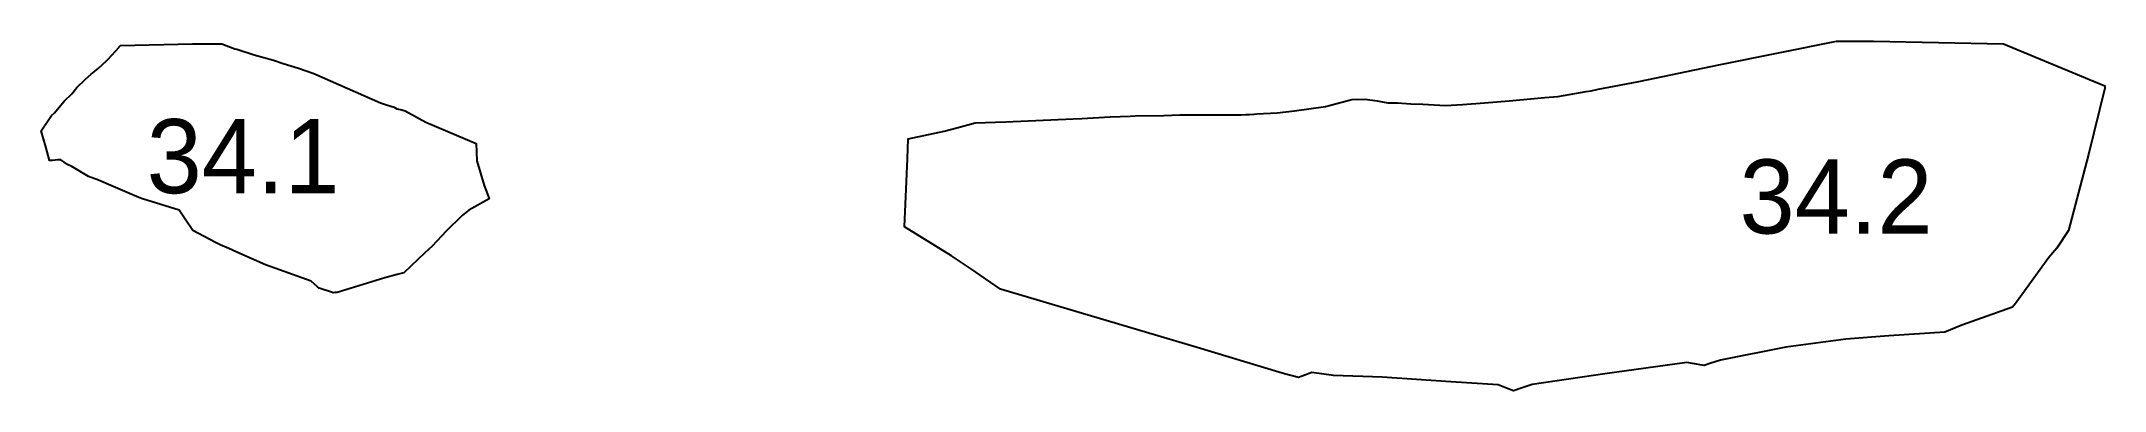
# Model space of a CAD drawing. Extents: x 3 to 142, y 13 to 37.
import ezdxf

# ---------------------------------------------------------------- set-up
doc = ezdxf.new("R2010")
doc.units = 0
doc.layers.get('0').update_dxf_attribs({"color": 255, "linetype": 'CONTINUOUS'})

msp = doc.modelspace()

# ---------------------------------------------------------------- linework, layer by layer
at = {"color": 1}
for points in [[(15.7992, 35.9923), (15.9265, 35.9627), (17.0891, 35.5972), (18.4066, 35.2213), (19.0414, 35.0027), (20.083, 34.682), (21.1085, 34.3354), (25.6055, 32.3495), (26.0275, 32.2253), (26.5345, 32.0654), (26.7057, 31.936), (27.0473, 31.8667), (27.2782, 31.8058), (28.6629, 31.048), (32.0571, 29.5949), (32.1065, 28.4445), (32.612, 26.78), (32.8317, 26.1911), (32.9417, 25.8616), (31.5657, 25.1054), (31.1163, 24.7572), (30.05, 23.7003), (29.1067, 22.6876), (28.6141, 22.2195), (27.1966, 20.8874), (26.7456, 20.771), (25.9152, 20.544), (22.699, 19.5591), (22.5311, 19.5413), (22.4253, 19.538), (22.3798, 19.5526), (21.4753, 19.8359), (21.3758, 19.9332), (20.9453, 20.324), (17.8533, 21.4183), (15.9236, 22.2814), (15.376, 22.5293), (14.8114, 22.7566), (14.4812, 22.9282), (12.9464, 23.7342), (12.442, 24.4878), (12.0252, 25.1171), (9.56623, 25.8737), (9.3101, 25.9661), (7.42325, 26.7666), (6.59633, 27.1197), (5.92487, 27.367), (4.79525, 28.0522), (4.49992, 28.199), (4.05969, 28.4921), (3.85036, 28.4969), (3.49795, 28.4474), (3.3554, 28.451), (3.28391, 28.4565), (3.0325, 29.3697), (2.73451, 30.4673), (3.43125, 31.4896), (3.62999, 31.6827), (4.28955, 32.4627), (4.79296, 32.9526), (5.12207, 33.3919), (5.7124, 33.9522), (6.10967, 34.2825), (6.44801, 34.5624), (6.57398, 34.6694), (7.12376, 35.1812), (7.24035, 35.2924), (7.98069, 36.1164), (7.99347, 36.1294), (8.08174, 36.2098), (12.9312, 36.3324), (14.9242, 36.3305)], [(84.7259, 31.5986), (86.1041, 31.6745), (87.2657, 31.808), (89.3516, 32.1022), (91.1191, 32.5633), (92.0204, 32.5896), (92.8327, 32.4908), (93.5511, 32.3412), (94.2109, 32.3504), (95.1099, 32.283), (95.9207, 32.26), (97.437, 32.1652), (98.598, 32.2423), (100.077, 32.348), (101.744, 32.4913), (104.157, 32.7067), (105.032, 32.7766), (106.939, 33.1204), (107.282, 33.1673), (107.749, 33.2797), (108.816, 33.4754), (110.482, 33.7973), (115.886, 34.9078), (123.819, 36.5043), (126.321, 36.5048), (135.079, 36.3245), (141.545, 33.6644), (141.756, 33.5744), (141.908, 33.5), (141.912, 33.3396), (140.808, 28.8554), (139.474, 23.7249), (138.684, 22.5495), (138.145, 21.907), (136.31, 19.3905), (135.901, 18.816), (135.699, 18.5653), (132.283, 17.3386), (131.122, 16.8834), (127.34, 16.6282), (124.451, 16.4017), (120.397, 15.8568), (116.002, 14.975), (115.286, 14.7533), (114.89, 14.6288), (114.099, 14.7565), (113.73, 14.8168), (108.2, 14.0533), (103.299, 13.335), (102.629, 13.1207), (102.03, 12.9204), (101.57, 13.1005), (101, 13.3159), (97.814, 13.5285), (93.182, 13.8389), (89.8921, 13.9492), (88.4401, 14.1565), (87.7791, 13.9054), (87.5405, 13.8155), (86.5832, 14.0715), (86.1984, 14.1778), (80.6924, 15.8426), (67.4299, 19.7647), (65.4012, 21.1739), (64.1254, 22.0311), (60.9603, 23.9925), (61.165, 28.5744), (61.2107, 29.9296), (63.6364, 30.4272), (64.4959, 30.6588), (65.7306, 30.9926), (67.7946, 31.0657), (72.3287, 31.2712), (72.9084, 31.3028), (74.8245, 31.4051), (76.1701, 31.4598), (76.5136, 31.4647), (78.4514, 31.5054), (79.528, 31.5393), (80.4069, 31.5441), (83.2407, 31.5414), (83.3295, 31.542), (83.6695, 31.5496), (83.9856, 31.5515), (84.2388, 31.5575), (84.5196, 31.5853)]]:
    msp.add_lwpolyline(points, close=True, dxfattribs=at)

# ---------------------------------------------------------------- texts
for s, p in [('34.1', (9.84514, 26.2505)), ('34.2', (117.283, 23.531))]:
    msp.add_text(s, height=5).set_placement(p)

doc.saveas('drawing.dxf')
